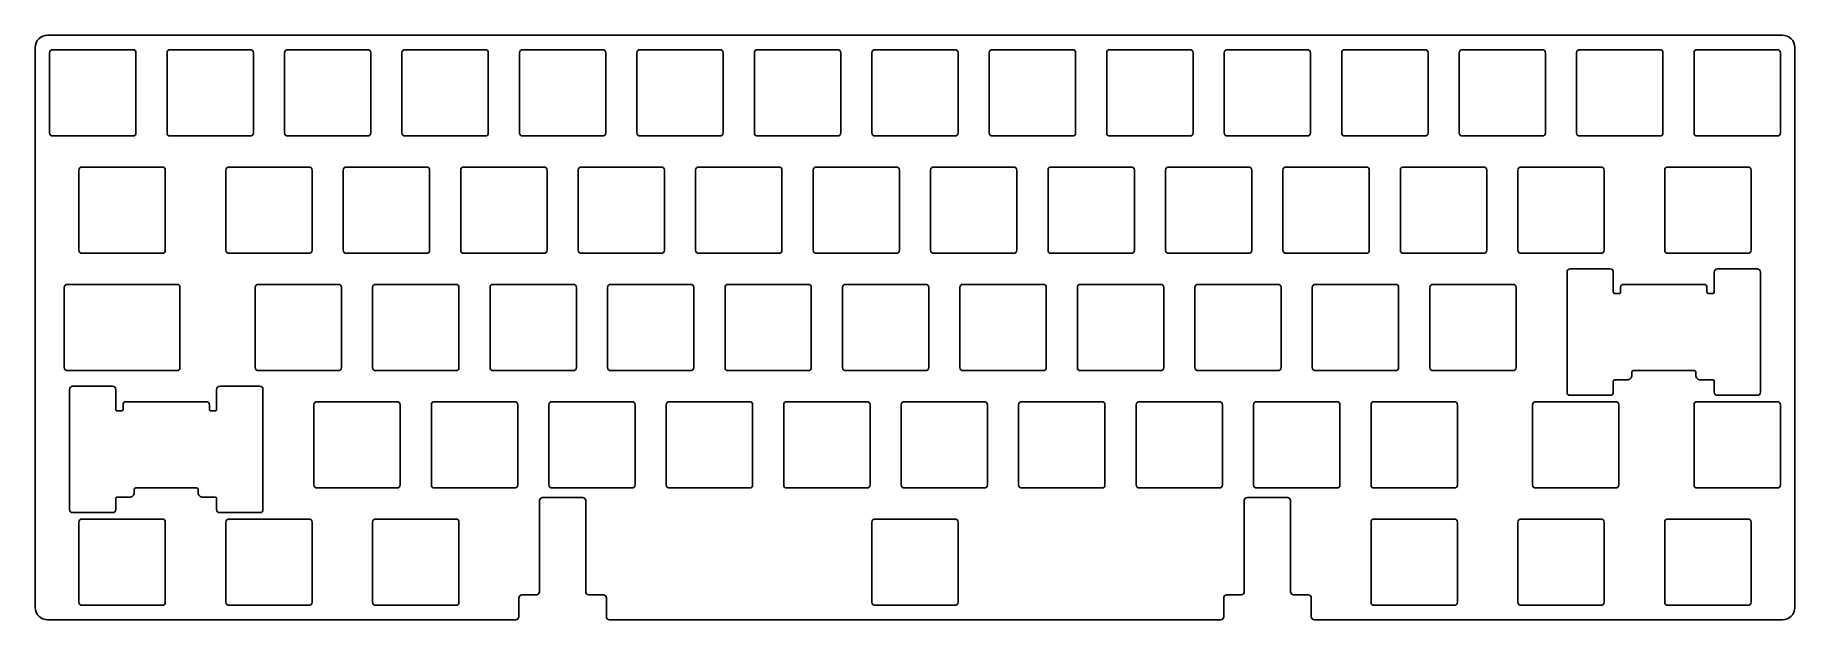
# Model space of a CAD drawing. Header units: millimetres. Extents: x 0 to 286, y -95 to 0.
import ezdxf

# ---------------------------------------------------------------- set-up
doc = ezdxf.new("R2010")
doc.units = ezdxf.units.MM
doc.layers.get('0').update_dxf_attribs({"linetype": 'CONTINUOUS'})

msp = doc.modelspace()

# ---------------------------------------------------------------- linework, layer by layer
for points in [[(2.188805, -0.1631, 0.4142135624), (0.188805, -2.1631), (0.188805, -93.089145, 0.4142135624), (2.188805, -95.089145), (78.125, -95.089145, 0.4142135624), (78.625, -94.589145), (78.625, -91.525001, -0.4142135624), (79.125, -91.025001), (81.475, -91.025001, 0.4142135624), (81.975, -90.525001), (81.975, -75.725, -0.4142135624), (82.475, -75.225), (88.975, -75.225, -0.4142135624), (89.475, -75.725), (89.475, -90.525001, 0.4142135624), (89.975, -91.025001), (92.325, -91.025001, -0.4142135624), (92.825, -91.525001), (92.825, -94.589145, 0.4142135624), (93.325, -95.089145), (192.444, -95.089145, 0.4142135624), (192.944, -94.589145), (192.944, -91.525001, -0.4142135624), (193.444, -91.025001), (195.775, -91.025001, 0.4142135624), (196.275, -90.525001), (196.275, -75.725, -0.4142135624), (196.775, -75.225), (203.275, -75.225, -0.4142135624), (203.775, -75.725), (203.775, -90.525001, 0.4142135624), (204.275, -91.025001), (206.644, -91.025001, -0.4142135624), (207.144, -91.525001), (207.144, -94.589145, 0.4142135624), (207.644, -95.089145), (283.56272, -95.089145, 0.4142135624), (285.56272, -93.089145), (285.56272, -2.1631, 0.4142135624), (283.56272, -0.1631)], [(2.525, -16.025, 0.4142135624), (3.025, -16.525), (16.025, -16.525, 0.4142135624), (16.525, -16.025), (16.525, -3.025, 0.4142135624), (16.025, -2.525), (3.025, -2.525, 0.4142135624), (2.525, -3.025)], [(21.575, -16.025, 0.4142135624), (22.075, -16.525), (35.075, -16.525, 0.4142135624), (35.575, -16.025), (35.575, -3.025, 0.4142135624), (35.075, -2.525), (22.075, -2.525, 0.4142135624), (21.575, -3.025)], [(54.125, -16.525, 0.4142135624), (54.625, -16.025), (54.625, -3.025, 0.4142135624), (54.125, -2.525), (41.125, -2.525, 0.4142135624), (40.625, -3.025), (40.625, -16.025, 0.4142135624), (41.125, -16.525)], [(60.175, -2.525, 0.4142135624), (59.675, -3.025), (59.675, -16.025, 0.4142135624), (60.175, -16.525), (73.175, -16.525, 0.4142135624), (73.675, -16.025), (73.675, -3.025, 0.4142135624), (73.175, -2.525)], [(92.225, -16.525, 0.4142135624), (92.725, -16.025), (92.725, -3.025, 0.4142135624), (92.225, -2.525), (79.225, -2.525, 0.4142135624), (78.725, -3.025), (78.725, -16.025, 0.4142135624), (79.225, -16.525)], [(111.775, -3.025, 0.4142135624), (111.275, -2.525), (98.275, -2.525, 0.4142135624), (97.775, -3.025), (97.775, -16.025, 0.4142135624), (98.275, -16.525), (111.275, -16.525, 0.4142135624), (111.775, -16.025)], [(117.325, -2.525, 0.4142135624), (116.825, -3.025), (116.825, -16.025, 0.4142135624), (117.325, -16.525), (130.325, -16.525, 0.4142135624), (130.825, -16.025), (130.825, -3.025, 0.4142135624), (130.325, -2.525)], [(149.375, -16.525), (136.375, -16.525, -0.4142135624), (135.875, -16.025), (135.875, -3.025, -0.4142135624), (136.375, -2.525), (149.375, -2.525, -0.4142135624), (149.875, -3.025), (149.875, -16.025, -0.4142135624)], [(168.925, -3.025), (168.925, -16.025, -0.4142135624), (168.425, -16.525), (155.425, -16.525, -0.4142135624), (154.925, -16.025), (154.925, -3.025, -0.4142135624), (155.425, -2.525), (168.425, -2.525, -0.4142135624)], [(187.475, -16.525), (174.475, -16.525, -0.4142135624), (173.975, -16.025), (173.975, -3.025, -0.4142135624), (174.475, -2.525), (187.475, -2.525, -0.4142135624), (187.975, -3.025), (187.975, -16.025, -0.4142135624)], [(193.525, -2.525), (206.525, -2.525, -0.4142135624), (207.025, -3.025), (207.025, -16.025, -0.4142135624), (206.525, -16.525), (193.525, -16.525, -0.4142135624), (193.025, -16.025), (193.025, -3.025, -0.4142135624)], [(225.575, -16.525, 0.4142135624), (226.075, -16.025), (226.075, -3.025, 0.4142135624), (225.575, -2.525), (212.575, -2.525, 0.4142135624), (212.075, -3.025), (212.075, -16.025, 0.4142135624), (212.575, -16.525)], [(245.125, -3.025), (245.125, -16.025, -0.4142135624), (244.625, -16.525), (231.625, -16.525, -0.4142135624), (231.125, -16.025), (231.125, -3.025, -0.4142135624), (231.625, -2.525), (244.625, -2.525, -0.4142135624)], [(263.675, -16.525), (250.675, -16.525, -0.4142135624), (250.175, -16.025), (250.175, -3.025, -0.4142135624), (250.675, -2.525), (263.675, -2.525, -0.4142135624), (264.175, -3.025), (264.175, -16.025, -0.4142135624)], [(282.725, -16.525), (269.725, -16.525, -0.4142135624), (269.225, -16.025), (269.225, -3.025, -0.4142135624), (269.725, -2.525), (282.725, -2.525, -0.4142135624), (283.225, -3.025), (283.225, -16.025, -0.4142135624)], [(21.2875, -22.075), (21.2875, -35.075, -0.4142135624), (20.7875, -35.575), (7.7875, -35.575, -0.4142135624), (7.2875, -35.075), (7.2875, -22.075, -0.4142135624), (7.7875, -21.575), (20.7875, -21.575, -0.4142135624)], [(31.6, -21.575), (44.6, -21.575, -0.4142135624), (45.1, -22.075), (45.1, -35.075, -0.4142135624), (44.6, -35.575), (31.6, -35.575, -0.4142135624), (31.1, -35.075), (31.1, -22.075, -0.4142135624)], [(63.65, -35.575, 0.4142135624), (64.15, -35.075), (64.15, -22.075, 0.4142135624), (63.65, -21.575), (50.65, -21.575, 0.4142135624), (50.15, -22.075), (50.15, -35.075, 0.4142135624), (50.65, -35.575)], [(83.2, -22.075), (83.2, -35.075, -0.4142135624), (82.7, -35.575), (69.7, -35.575, -0.4142135624), (69.2, -35.075), (69.2, -22.075, -0.4142135624), (69.7, -21.575), (82.7, -21.575, -0.4142135624)], [(88.75, -21.575), (101.75, -21.575, -0.4142135624), (102.25, -22.075), (102.25, -35.075, -0.4142135624), (101.75, -35.575), (88.75, -35.575, -0.4142135624), (88.25, -35.075), (88.25, -22.075, -0.4142135624)], [(107.8, -21.575), (120.8, -21.575, -0.4142135624), (121.3, -22.075), (121.3, -35.075, -0.4142135624), (120.8, -35.575), (107.8, -35.575, -0.4142135624), (107.3, -35.075), (107.3, -22.075, -0.4142135624)], [(126.85, -21.575), (139.85, -21.575, -0.4142135624), (140.35, -22.075), (140.35, -35.075, -0.4142135624), (139.85, -35.575), (126.85, -35.575, -0.4142135624), (126.35, -35.075), (126.35, -22.075, -0.4142135624)], [(158.9, -35.575, 0.4142135624), (159.4, -35.075), (159.4, -22.075, 0.4142135624), (158.9, -21.575), (145.9, -21.575, 0.4142135624), (145.4, -22.075), (145.4, -35.075, 0.4142135624), (145.9, -35.575)], [(164.45, -35.075), (164.45, -22.075, -0.4142135624), (164.95, -21.575), (177.95, -21.575, -0.4142135624), (178.45, -22.075), (178.45, -35.075, -0.4142135624), (177.95, -35.575), (164.95, -35.575, -0.4142135624)], [(184, -21.575), (197, -21.575, -0.4142135624), (197.5, -22.075), (197.5, -35.075, -0.4142135624), (197, -35.575), (184, -35.575, -0.4142135624), (183.5, -35.075), (183.5, -22.075, -0.4142135624)], [(202.55, -35.075), (202.55, -22.075, -0.4142135624), (203.05, -21.575), (216.05, -21.575, -0.4142135624), (216.55, -22.075), (216.55, -35.075, -0.4142135624), (216.05, -35.575), (203.05, -35.575, -0.4142135624)], [(235.1, -35.575, 0.4142135624), (235.6, -35.075), (235.6, -22.075, 0.4142135624), (235.1, -21.575), (222.1, -21.575, 0.4142135624), (221.6, -22.075), (221.6, -35.075, 0.4142135624), (222.1, -35.575)], [(240.65, -35.075, 0.4142135624), (241.15, -35.575), (254.15, -35.575, 0.4142135624), (254.65, -35.075), (254.65, -22.075, 0.4142135624), (254.15, -21.575), (241.15, -21.575, 0.4142135624), (240.65, -22.075)], [(277.9625, -35.575), (264.9625, -35.575, -0.4142135624), (264.4625, -35.075), (264.4625, -22.075, -0.4142135624), (264.9625, -21.575), (277.9625, -21.575, -0.4142135624), (278.4625, -22.075), (278.4625, -35.075, -0.4142135624)], [(279.50675, -58.625), (273.00675, -58.625, -0.4142135624), (272.50675, -58.125), (272.50675, -56.375, 0.4142135624), (272.25675, -56.125), (270.25675, -56.125, -0.4142135624), (269.50675, -55.375), (269.50675, -54.875, 0.4142135624), (269.25675, -54.625), (259.38075, -54.625, 0.4142135624), (259.13075, -54.875), (259.13075, -55.375, -0.4142135624), (258.38075, -56.125), (256.38075, -56.125, 0.4142135624), (256.13075, -56.375), (256.13075, -58.125, -0.4142135624), (255.63075, -58.625), (249.13075, -58.625, -0.4142135624), (248.63075, -58.125), (248.63075, -38.625, -0.4142135624), (249.13075, -38.125), (255.63075, -38.125, -0.4142135624), (256.13075, -38.625), (256.13075, -41.875, 0.4142135624), (256.38075, -42.125), (257.06875, -42.125, 0.4142135624), (257.31875, -41.875), (257.31875, -41.125, -0.4142135624), (257.81875, -40.625), (270.81875, -40.625, -0.4142135624), (271.31875, -41.125), (271.31875, -41.875, 0.4142135624), (271.56875, -42.125), (272.25675, -42.125, 0.4142135624), (272.50675, -41.875), (272.50675, -38.625, -0.4142135624), (273.00675, -38.125), (279.50675, -38.125, -0.4142135624), (280.00675, -38.625), (280.00675, -58.125, -0.4142135624)], [(23.16875, -54.625), (5.40625, -54.625, -0.4142135624), (4.90625, -54.125), (4.90625, -41.125, -0.4142135624), (5.40625, -40.625), (23.16875, -40.625, -0.4142135624), (23.66875, -41.125), (23.66875, -54.125, -0.4142135624)], [(49.3625, -54.625), (36.3625, -54.625, -0.4142135624), (35.8625, -54.125), (35.8625, -41.125, -0.4142135624), (36.3625, -40.625), (49.3625, -40.625, -0.4142135624), (49.8625, -41.125), (49.8625, -54.125, -0.4142135624)], [(54.9125, -54.125, 0.4142135624), (55.4125, -54.625), (68.4125, -54.625, 0.4142135624), (68.9125, -54.125), (68.9125, -41.125, 0.4142135624), (68.4125, -40.625), (55.4125, -40.625, 0.4142135624), (54.9125, -41.125)], [(74.4625, -40.625, 0.4142135624), (73.9625, -41.125), (73.9625, -54.125, 0.4142135624), (74.4625, -54.625), (87.4625, -54.625, 0.4142135624), (87.9625, -54.125), (87.9625, -41.125, 0.4142135624), (87.4625, -40.625)], [(107.0125, -41.125, 0.4142135624), (106.5125, -40.625), (93.5125, -40.625, 0.4142135624), (93.0125, -41.125), (93.0125, -54.125, 0.4142135624), (93.5125, -54.625), (106.5125, -54.625, 0.4142135624), (107.0125, -54.125)], [(112.0625, -54.125, 0.4142135624), (112.5625, -54.625), (125.5625, -54.625, 0.4142135624), (126.0625, -54.125), (126.0625, -41.125, 0.4142135624), (125.5625, -40.625), (112.5625, -40.625, 0.4142135624), (112.0625, -41.125)], [(131.6125, -40.625), (144.6125, -40.625, -0.4142135624), (145.1125, -41.125), (145.1125, -54.125, -0.4142135624), (144.6125, -54.625), (131.6125, -54.625, -0.4142135624), (131.1125, -54.125), (131.1125, -41.125, -0.4142135624)], [(164.1625, -41.125), (164.1625, -54.125, -0.4142135624), (163.6625, -54.625), (150.6625, -54.625, -0.4142135624), (150.1625, -54.125), (150.1625, -41.125, -0.4142135624), (150.6625, -40.625), (163.6625, -40.625, -0.4142135624)], [(169.2125, -54.125), (169.2125, -41.125, -0.4142135624), (169.7125, -40.625), (182.7125, -40.625, -0.4142135624), (183.2125, -41.125), (183.2125, -54.125, -0.4142135624), (182.7125, -54.625), (169.7125, -54.625, -0.4142135624)], [(201.7625, -54.625, 0.4142135624), (202.2625, -54.125), (202.2625, -41.125, 0.4142135624), (201.7625, -40.625), (188.7625, -40.625, 0.4142135624), (188.2625, -41.125), (188.2625, -54.125, 0.4142135624), (188.7625, -54.625)], [(207.3125, -54.125), (207.3125, -41.125, -0.4142135624), (207.8125, -40.625), (220.8125, -40.625, -0.4142135624), (221.3125, -41.125), (221.3125, -54.125, -0.4142135624), (220.8125, -54.625), (207.8125, -54.625, -0.4142135624)], [(239.8625, -54.625), (226.8625, -54.625, -0.4142135624), (226.3625, -54.125), (226.3625, -41.125, -0.4142135624), (226.8625, -40.625), (239.8625, -40.625, -0.4142135624), (240.3625, -41.125), (240.3625, -54.125, -0.4142135624)], [(15.49325, -75.175), (13.49325, -75.175, 0.4142135624), (13.24325, -75.425), (13.24325, -77.175, -0.4142135624), (12.74325, -77.675), (6.24325, -77.675, -0.4142135624), (5.74325, -77.175), (5.74325, -57.675, -0.4142135624), (6.24325, -57.175), (12.74325, -57.175, -0.4142135624), (13.24325, -57.675), (13.24325, -60.925, 0.4142135624), (13.49325, -61.175), (14.18125, -61.175, 0.4142135624), (14.43125, -60.925), (14.43125, -60.175, -0.4142135624), (14.93125, -59.675), (27.93125, -59.675, -0.4142135624), (28.43125, -60.175), (28.43125, -60.925, 0.4142135624), (28.68125, -61.175), (29.36925, -61.175, 0.4142135624), (29.61925, -60.925), (29.61925, -57.675, -0.4142135624), (30.11925, -57.175), (36.61925, -57.175, -0.4142135624), (37.11925, -57.675), (37.11925, -77.175, -0.4142135624), (36.61925, -77.675), (30.11925, -77.675, -0.4142135624), (29.61925, -77.175), (29.61925, -75.425, 0.4142135624), (29.36925, -75.175), (27.36925, -75.175, -0.4142135624), (26.61925, -74.425), (26.61925, -73.925, 0.4142135624), (26.36925, -73.675), (16.49325, -73.675, 0.4142135624), (16.24325, -73.925), (16.24325, -74.425, -0.4142135624)], [(58.8875, -73.675), (45.8875, -73.675, -0.4142135624), (45.3875, -73.175), (45.3875, -60.175, -0.4142135624), (45.8875, -59.675), (58.8875, -59.675, -0.4142135624), (59.3875, -60.175), (59.3875, -73.175, -0.4142135624)], [(64.4375, -73.175, 0.4142135624), (64.9375, -73.675), (77.9375, -73.675, 0.4142135624), (78.4375, -73.175), (78.4375, -60.175, 0.4142135624), (77.9375, -59.675), (64.9375, -59.675, 0.4142135624), (64.4375, -60.175)], [(97.4875, -60.175, 0.4142135624), (96.9875, -59.675), (83.9875, -59.675, 0.4142135624), (83.4875, -60.175), (83.4875, -73.175, 0.4142135624), (83.9875, -73.675), (96.9875, -73.675, 0.4142135624), (97.4875, -73.175)], [(103.0375, -59.675, 0.4142135624), (102.5375, -60.175), (102.5375, -73.175, 0.4142135624), (103.0375, -73.675), (116.0375, -73.675, 0.4142135624), (116.5375, -73.175), (116.5375, -60.175, 0.4142135624), (116.0375, -59.675)], [(135.0875, -73.675, 0.4142135624), (135.5875, -73.175), (135.5875, -60.175, 0.4142135624), (135.0875, -59.675), (122.0875, -59.675, 0.4142135624), (121.5875, -60.175), (121.5875, -73.175, 0.4142135624), (122.0875, -73.675)], [(140.6375, -73.175), (140.6375, -60.175, -0.4142135624), (141.1375, -59.675), (154.1375, -59.675, -0.4142135624), (154.6375, -60.175), (154.6375, -73.175, -0.4142135624), (154.1375, -73.675), (141.1375, -73.675, -0.4142135624)], [(159.6875, -73.175, 0.4142135624), (160.1875, -73.675), (173.1875, -73.675, 0.4142135624), (173.6875, -73.175), (173.6875, -60.175, 0.4142135624), (173.1875, -59.675), (160.1875, -59.675, 0.4142135624), (159.6875, -60.175)], [(178.7375, -73.175), (178.7375, -60.175, -0.4142135624), (179.2375, -59.675), (192.2375, -59.675, -0.4142135624), (192.7375, -60.175), (192.7375, -73.175, -0.4142135624), (192.2375, -73.675), (179.2375, -73.675, -0.4142135624)], [(198.2875, -59.675, 0.4142135624), (197.7875, -60.175), (197.7875, -73.175, 0.4142135624), (198.2875, -73.675), (211.2875, -73.675, 0.4142135624), (211.7875, -73.175), (211.7875, -60.175, 0.4142135624), (211.2875, -59.675)], [(217.3375, -59.675), (230.3375, -59.675, -0.4142135624), (230.8375, -60.175), (230.8375, -73.175, -0.4142135624), (230.3375, -73.675), (217.3375, -73.675, -0.4142135624), (216.8375, -73.175), (216.8375, -60.175, -0.4142135624)], [(243.53125, -59.675, 0.4142135624), (243.03125, -60.175), (243.03125, -73.175, 0.4142135624), (243.53125, -73.675), (256.53125, -73.675, 0.4142135624), (257.03125, -73.175), (257.03125, -60.175, 0.4142135624), (256.53125, -59.675)], [(269.225, -73.175), (269.225, -60.175, -0.4142135624), (269.725, -59.675), (282.725, -59.675, -0.4142135624), (283.225, -60.175), (283.225, -73.175, -0.4142135624), (282.725, -73.675), (269.725, -73.675, -0.4142135624)], [(7.7875, -78.725, 0.4142135624), (7.2875, -79.225), (7.2875, -92.225, 0.4142135624), (7.7875, -92.725), (20.7875, -92.725, 0.4142135624), (21.2875, -92.225), (21.2875, -79.225, 0.4142135624), (20.7875, -78.725)], [(31.1, -92.225), (31.1, -79.225, -0.4142135624), (31.6, -78.725), (44.6, -78.725, -0.4142135624), (45.1, -79.225), (45.1, -92.225, -0.4142135624), (44.6, -92.725), (31.6, -92.725, -0.4142135624)], [(54.9125, -92.225), (54.9125, -79.225, -0.4142135624), (55.4125, -78.725), (68.4125, -78.725, -0.4142135624), (68.9125, -79.225), (68.9125, -92.225, -0.4142135624), (68.4125, -92.725), (55.4125, -92.725, -0.4142135624)], [(149.875, -79.225), (149.875, -92.225, -0.4142135624), (149.375, -92.725), (136.375, -92.725, -0.4142135624), (135.875, -92.225), (135.875, -79.225, -0.4142135624), (136.375, -78.725), (149.375, -78.725, -0.4142135624)], [(217.3375, -78.725), (230.3375, -78.725, -0.4142135624), (230.8375, -79.225), (230.8375, -92.225, -0.4142135624), (230.3375, -92.725), (217.3375, -92.725, -0.4142135624), (216.8375, -92.225), (216.8375, -79.225, -0.4142135624)], [(240.65, -92.225, 0.4142135624), (241.15, -92.725), (254.15, -92.725, 0.4142135624), (254.65, -92.225), (254.65, -79.225, 0.4142135624), (254.15, -78.725), (241.15, -78.725, 0.4142135624), (240.65, -79.225)], [(264.4625, -92.225, 0.4142135624), (264.9625, -92.725), (277.9625, -92.725, 0.4142135624), (278.4625, -92.225), (278.4625, -79.225, 0.4142135624), (277.9625, -78.725), (264.9625, -78.725, 0.4142135624), (264.4625, -79.225)]]:
    msp.add_lwpolyline(points, format="xyb", close=True)

doc.saveas('drawing.dxf')
